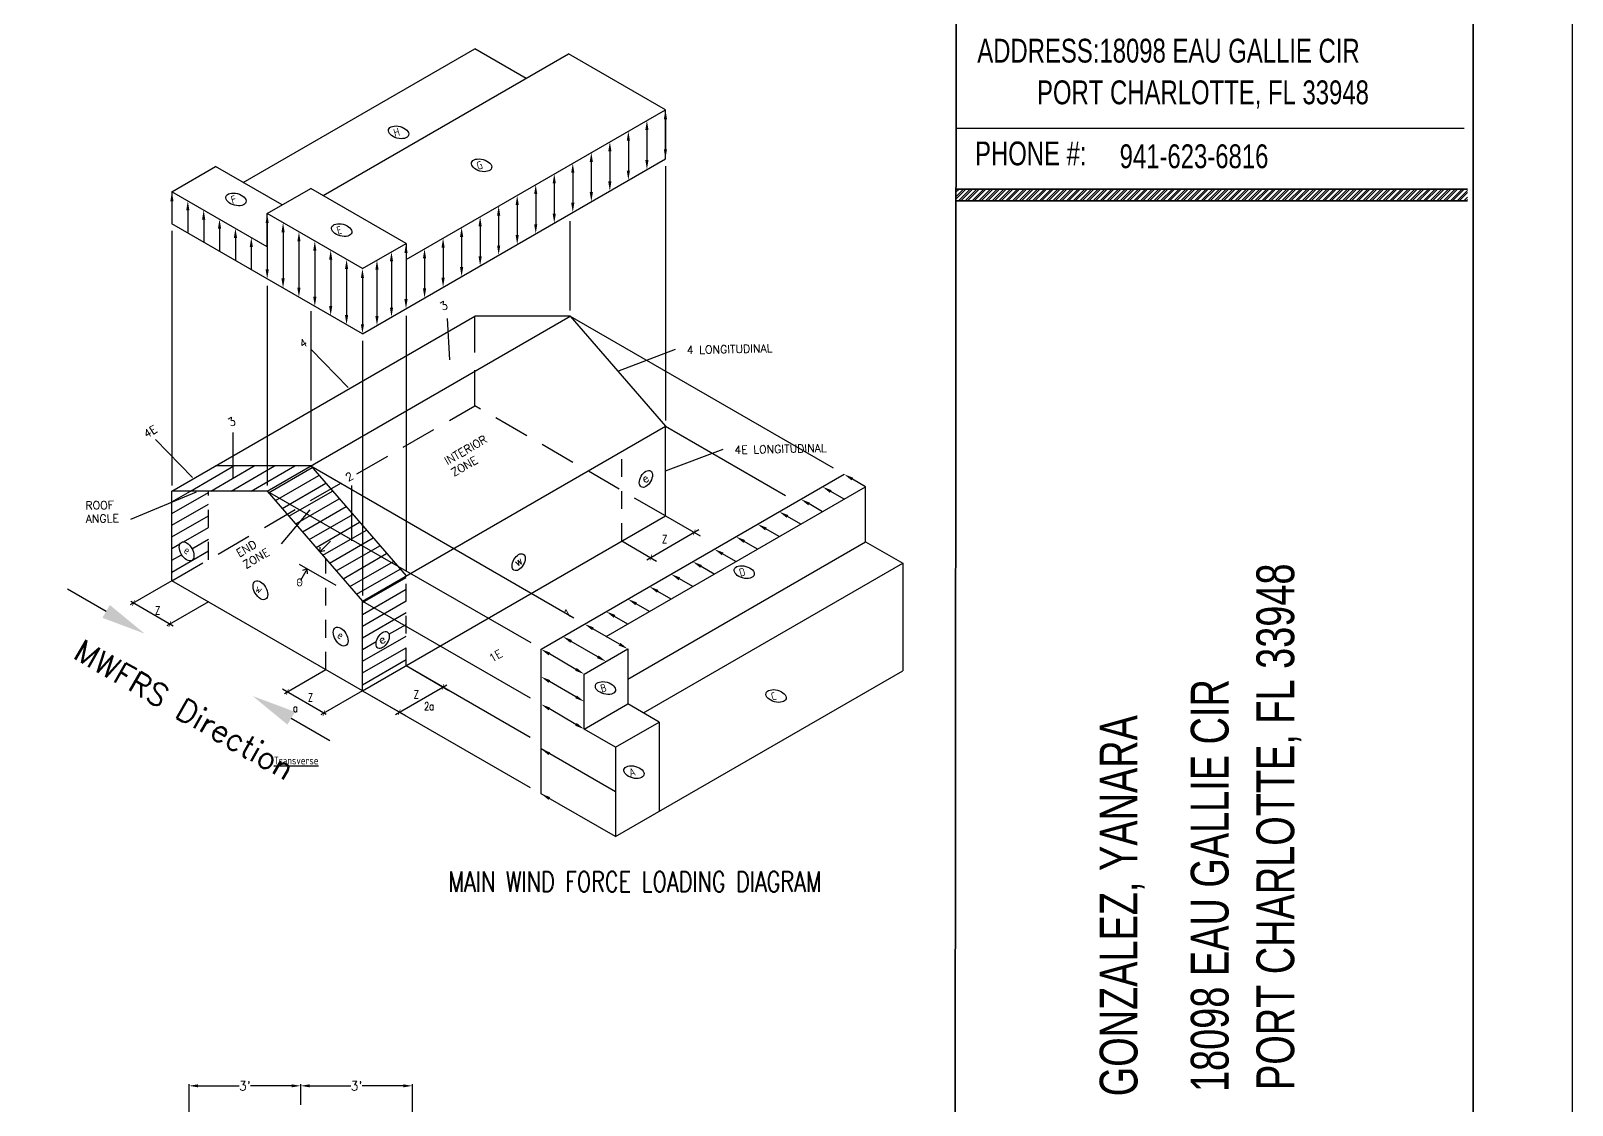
# Paper-space layout 'S-04' of a CAD drawing. Header units: inches. Extents: x 0 to 36, y 0 to 24.
# Drawn here: x 25.2 to 36.02, y 8.84 to 16.39 of the extents above; entities that cross this region are included whole.
import ezdxf

# ---------------------------------------------------------------- set-up
doc = ezdxf.new("R2010")
doc.units = ezdxf.units.IN
doc.header["$LTSCALE"] = 0.5
doc.header["$MEASUREMENT"] = 0
doc.linetypes.add('DASHED', pattern=[0.75, 0.5, -0.25])
doc.linetypes.add('DASHED2', pattern=[0.375, 0.25, -0.125])
doc.layers.get('Defpoints').update_dxf_attribs({"color": 140})
for name, color, linetype, lineweight in [('A-Anno-Titl-Bdry', 239, 'Continuous', 35), ('A-Anno-Titl-Note', 231, 'Continuous', 25), ('A-Anno-Titl-Otln', 236, 'Continuous', 35), ('A-Anno-Titl-Thin', 231, 'Continuous', 25), ('TXT', 4, 'Continuous', 9)]:
    doc.layers.add(name, color=color, linetype=linetype, lineweight=lineweight)
doc.layers.add('A-TEXT', color=3, linetype='Continuous')
doc.styles.add('AEC', font='archquik.shx')
doc.styles.add('ARCH', font='arch.shx')
doc.styles.add('Lmar Style', font='arch.shx', dxfattribs={"width": 0.75})
doc.styles.add('RomanS', font='romans.shx')
doc.styles.add('SIMPLEX', font='simplex.shx', dxfattribs={"height": 0.75})
doc.styles.get("Standard").update_dxf_attribs({"font": 'romans.shx', "width": 0.75})
doc.styles.add('STYLE1', font='romans.shx')
doc.styles.add('STYLE2', font='archstyl.shx', dxfattribs={"height": 5})
doc.dimstyles.new('AGP', dxfattribs={"dimscale": 120, "dimtxt": 0.125, "dimasz": 0.0625, "dimexe": 0.0625, "dimexo": 0.0625, "dimgap": 0.0625, "dimtad": 1, "dimdec": 1, "dimzin": 3, "dimdsep": 46, "dimlunit": 4, "dimtxsty": 'RomanS', "dimblk1": 'ARCHTICK', "dimcen": 0.0625, "dimdle": 0.0625, "dimclrd": 1, "dimclre": 1, "dimclrt": 3, "dimadec": 0, "dimazin": 0, "dimtfac": 1, "dimtdec": 1, "dimtofl": 0, "dimtmove": 2, "dimatfit": 3, "dimfxl": 0.0625, "dimtolj": 1, "dimtzin": 3, "dimarcsym": 0})
pattern_1 = [(210, (425.148267057931, 581.2534885813433), (0.03563613281249998, -0.06172359261652239), [])]

# ---------------------------------------------------------------- blocks, each defined once
blk = doc.blocks.new('TB-24X36')
h = blk.add_hatch()
h.set_pattern_fill('ANSI32', color=256, scale=0.08921854204500845)
h.set_pattern_definition([(45, (5.939618903492721, 3.424057929582883), (-0.02365763853285097, 0.02365763853285097), []), (45, (5.955390662488155, 3.424057929582883), (-0.02365763853285097, 0.02365763853285097), [])])
h.paths.add_polyline_path([(34.51019559993623, 16.59666005021982), (30.92361918665204, 16.59683407582725), (30.92361918665204, 16.54396480378151), (34.51019559993623, 16.54379077817408)])
h.paths.add_polyline_path([(34.51560047184051, 14.59978253542235), (30.92182562422306, 14.59978253542235), (30.92182562422306, 14.51768218464449), (34.51560047184051, 14.51768218464449)])
at = {"layer": 'A-Anno-Titl-Bdry'}
for p, q in [((34.51577366490677, 14.51768218464449), (30.92181626243566, 14.51768218464449)), ((34.51546472592376, 14.59978253542235), (30.92192860388407, 14.59978253542235))]:
    blk.add_line(p, q, dxfattribs=at)
at = {"layer": 'A-Anno-Titl-Otln'}
blk.add_line((30.90891062316159, 0.1216384847445298), (30.92899805884638, 22.54923284115346), dxfattribs=at)
blk.add_lwpolyline([(34.55554055308821, 0.08414848000350972), (7.105427357601002e-15, 0.08414848000350972), (7.105427357601002e-15, 22.54923284115346), (34.55554055308821, 22.54923284115346)], close=True, dxfattribs=at)
at = {"layer": 'A-Anno-Titl-Thin'}
blk.add_line((34.49143490760844, 15.0273969172965), (30.9226932258081, 15.0273969172965), dxfattribs=at)
at = {"layer": 'A-Anno-Titl-Note', "style": 'Lmar Style', "width": 0.75}
for s, p in [('ADDRESS:18098 EAU GALLIE CIR', (31.07179719348987, 15.48933081705485)), ('PORT CHARLOTTE, FL 33948', (31.49131464582261, 15.19670990576623)), ('PHONE #: ', (31.05608482204253, 14.76764796949353)), ('941-623-6816', (32.07161201056418, 14.74776888078215))]:
    blk.add_text(s, height=0.1672847663343908, dxfattribs=at).set_placement(p)
for s, p in [('PORT CHARLOTTE, FL 33948', (33.29759262509371, 8.274725247001117)), ('18098 EAU GALLIE CIR', (32.83658955540214, 8.260340851086541)), ('GONZALEZ, YANARA', (32.19686907698203, 8.230449678650205))]:
    blk.add_text(s, height=0.2653337503258325, rotation=90, dxfattribs=at).set_placement(p)
at = {"layer": 'TXT', "style": 'ARCH'}
for p in [(32.11925509084333, 0.1171275844407482), (31.11420113733159, 0.1057724100516104)]:
    blk.add_attdef('#', p, '', height=0.1105557293024302, dxfattribs=at)
blk = doc.blocks.new('_ArchTick')
at = {"color": 0, "linetype": 'ByBlock', "const_width": 0.15}
blk.add_lwpolyline([(-0.5, -0.5), (0.5, 0.5)], dxfattribs=at)
blk = doc.blocks.new('*D176')
at = {"layer": 'A-TEXT', "color": 1, "lineweight": -2, "transparency": 16777216}
for p, q in [((25.72674745254587, 12.30985180729572), (25.45611451386318, 12.46610180729563)), ((27.02617802143869, 11.55962521855282), (27.29681096012138, 11.40337521855291))]:
    blk.add_line(p, q, dxfattribs=at)
at = {"layer": 'A-TEXT', "color": 1, "transparency": 16777216}
for points in [[(25.75278911921252, 12.35495729707617), (25.70070578587922, 12.26474631751527), (25.99738039122856, 12.15360180729581)], [(27.05221968810534, 11.60473070833326), (27.00013635477203, 11.51451972877237), (26.75554508275599, 11.71587521855272)]]:
    blk.add_solid(points, dxfattribs=at)
at = {"layer": 'Defpoints', "color": 0, "transparency": 16777216}
for p in [(25.99738039122871, 12.15360180729607), (26.75554508275614, 11.71587521855298), (26.75554508275599, 11.71587521855272)]:
    blk.add_point(p, dxfattribs=at)
at = {"layer": 'A-TEXT', "color": 3, "lineweight": -3, "transparency": 16777216, "insert": (26.27635798754475, 11.61964105265854), "char_height": 0.15625, "attachment_point": 5, "rotation": 330.0000000000197, "style": 'RomanS'}
blk.add_mtext('\\A1;MWFRS Direction', dxfattribs=at)

psp = doc.layouts.new('S-04')

# ---------------------------------------------------------------- hatches: boundary and pattern name
at = {"lineweight": -3}
h = psp.add_hatch(dxfattribs=at)
h.set_pattern_fill('ANSI31', scale=0.5701781250000001, angle=165, style=0)
h.set_pattern_definition(pattern_1)
h.paths.add_polyline_path([(26.85762421103799, 13.1551959466596), (27.16361589880533, 13.33186032996167), (26.49452825929608, 13.3318603299619), (26.1885365715285, 13.1551959466596)])
h = psp.add_hatch(dxfattribs=at)
h.set_pattern_fill('ANSI31', scale=0.5701781250000001, angle=165, style=0)
h.set_pattern_definition(pattern_1)
h.paths.add_polyline_path([(27.16361589880533, 13.3318603299619), (26.85762421103799, 13.1551959466596), (27.52671185054713, 12.38260008909509), (27.83270353831425, 12.55926447239761)])
h = psp.add_hatch(dxfattribs=at)
h.set_pattern_fill('ANSI31', scale=0.5701781250000001, angle=165, style=0)
h.set_pattern_definition(pattern_1)
h.paths.add_polyline_path([(26.44460461840161, 13.1551959466596), (26.1885365715285, 13.1551959466596), (26.1885365715285, 12.52521739038747), (26.44460461840161, 12.67305834618031)])
edge = h.paths.add_edge_path(flags=16)
edge.add_ellipse((26.29180834350039, 12.73142353975225), major_axis=(0.03644919048104399, -0.06313184980792383), ratio=0.5773502691896288, start_angle=0, end_angle=360)
h.paths.add_polyline_path([(26.28808844553508, 12.7923249718396), (26.34938571107749, 12.75871005748189), (26.30884519179811, 12.68478385469342), (26.24754792625548, 12.71839876905113)], flags=24)
h = psp.add_hatch(dxfattribs=at)
h.set_pattern_fill('ANSI31', scale=0.5701781250000001, angle=165, style=0)
h.set_pattern_definition(pattern_1)
h.paths.add_polyline_path([(27.83270353831459, 12.55926447239761), (27.52671185054713, 12.38260008909555), (27.52671185054713, 11.75262153282341), (27.83270353831425, 11.92928591612548)])
edge = h.paths.add_edge_path(flags=16)
edge.add_ellipse((27.66847650003, 12.1089996802811), major_axis=(-0.03263837272082211, -0.05653131982883621), ratio=0.577350269189624, start_angle=0, end_angle=360)
h.paths.add_polyline_path([(27.61063826975349, 12.13016365617585), (27.67020184260308, 12.16455270099476), (27.71235815044132, 12.09153583395931), (27.65279457759173, 12.05714678914086)], flags=24)

# ---------------------------------------------------------------- linework, layer by layer
at = {"color": 7, "linetype": 'Continuous'}
for p, q in [((26.68970639925963, 15.3213814621792), (28.31647136748107, 16.26059465449015)), ((28.6762239448859, 16.05289140708391), (28.31647136748107, 16.26059465449015)), ((27.25080302868604, 15.22992425740716), (28.97487657850876, 16.22531858550036)), ((29.65464664649959, 15.83285315375877), (28.97487657850876, 16.22531858550036)), ((27.83270353831425, 14.78095380979965), (29.65464664649959, 15.83285315375877)), ((27.52671185054713, 14.25943506966513), (29.65464664649959, 15.48799879692586)), ((26.1885365715285, 15.25740323052486), (26.49452825929585, 15.43406761382715)), ((26.9622718467832, 15.16401572767944), (26.49452825929585, 15.43406761382715)), ((27.83270353831425, 14.89396384153173), (27.16361589880533, 15.28026177031387)), ((26.85762421103799, 14.87110530174271), (26.1885365715285, 15.25740323052486)), ((27.5267118505469, 14.71729945822966), (26.85762421103799, 15.10359738701157)), ((27.52671185054713, 14.25943506966513), (26.1885365715285, 15.03203092722918)), ((27.5267118505469, 14.71729945822966), (27.83270353831425, 14.89396384153173)), ((26.1885365715285, 13.1551959466596), (28.31647136748107, 14.38375967392079)), ((26.85762421103799, 13.1551959466596), (28.98555900699033, 14.38375967392079)), ((28.98555900699033, 14.38375967392079), (28.31647136748107, 14.38375967392079)), ((28.98555900699033, 14.38375967392079), (29.65464664649959, 13.61116381635628)), ((27.52671185054713, 12.38260008909509), (29.65464664649959, 13.61116381635628)), ((29.65464664649959, 12.98118526008437), (29.65464664649959, 13.61116381635628)), ((27.16361589880511, 13.3318603299619), (26.49452825929585, 13.3318603299619)), ((27.16361589880511, 13.3318603299619), (27.83270353831425, 12.55926447239761)), ((28.78154452672173, 12.0444200345002), (30.9094793226743, 13.27298376176139)), ((26.85762421103799, 13.1551959466596), (26.1885365715285, 13.1551959466596)), ((26.1885365715285, 12.52521739038747), (26.1885365715285, 13.1551959466596)), ((26.85762421103799, 13.1551959466596), (27.52671185054713, 12.38260008909509)), ((29.23890565627867, 12.13369122983789), (31.0608487644639, 13.18559057379701)), ((31.0608487644639, 12.79929264501464), (31.0608487644639, 13.18559057379701)), ((27.52671185054713, 11.75262153282341), (29.65464664649959, 12.98118526008437)), ((29.52438444206062, 12.67323086005484), (29.88959159322143, 12.88408330708779)), ((29.65464664649959, 12.98118526008437), (29.89822557617127, 12.84055489946939)), ((29.34865495873247, 12.80452087678208), (29.59223388840415, 12.6638905161671)), ((29.39027509806884, 11.83478648902036), (31.0608487644639, 12.79929264501464)), ((31.0608487644639, 12.79929264501464), (31.32191634662136, 12.64856520617917)), ((29.49997323843671, 11.5966658622205), (31.32191634662171, 12.64856520617917)), ((31.32191634662136, 12.64856520617917), (31.32191634662136, 11.89341796065668)), ((26.1885365715285, 12.52521739038747), (25.89623821085591, 12.35645885316938)), ((27.52671185054713, 11.75262153282341), (26.1885365715285, 12.52521739038747)), ((26.19850235847854, 12.20670845956414), (25.90074739283999, 12.37861736912822)), ((26.44460461840139, 12.37737643459462), (26.15230625772902, 12.20861789737654)), ((27.52671185054713, 11.75262153282341), (27.52671185054713, 12.38260008909509)), ((28.78154452672173, 11.02964336193776), (28.78154452672173, 12.0444200345002)), ((29.08428341030115, 11.86963365857122), (29.3902750980685, 12.04629804187351)), ((29.3902750980685, 12.04629804187351), (29.39027509806884, 11.66000011309137)), ((27.83270353831425, 11.92928591612571), (28.13399725225916, 11.75533390927415)), ((27.27064380367425, 11.90046248861625), (26.97834544300177, 11.73170395139817)), ((29.08428341030115, 11.48333572978907), (29.08428341030115, 11.86963365857122)), ((29.303679691037, 10.72818848426681), (31.32191634662136, 11.89341796065668)), ((27.27181722156216, 11.58702983443794), (26.96420864837101, 11.76462772697454)), ((27.52671185054713, 11.75262153282341), (27.23441348987477, 11.58386299560533)), ((27.52671185054713, 11.75262153282341), (27.8280055644917, 11.57866952597209)), ((27.75850963145579, 11.58705927032469), (28.11869858926978, 11.79501446207786)), ((29.08428341030115, 11.48333572978907), (29.39027509806884, 11.66000011309137)), ((29.60967137880458, 11.53333161134941), (29.39027509806884, 11.66000011309137)), ((29.303679691037, 11.35666722804711), (29.08428341030115, 11.48333572978907)), ((29.303679691037, 11.35666722804711), (29.60967137880458, 11.53333161134941)), ((29.60967137880458, 11.53333161134941), (29.60967137880458, 10.9048528675691)), ((29.303679691037, 11.35666722804711), (29.303679691037, 10.72818848426681))]:
    psp.add_line(p, q, dxfattribs=at)
at = {"color": 7, "lineweight": -3}
for p, q in [((29.65464664649959, 15.48799879692586), (29.65464664649959, 15.83285315375877)), ((29.65464664649959, 15.76603540473519), (29.65464664649959, 15.55481654594945)), ((29.39436905961598, 15.61576406988382), (29.39436905961598, 15.40454521109808)), ((29.52450785305778, 15.69089973730973), (29.52450785305778, 15.47968087852376)), ((29.26423026617418, 15.54062840245814), (29.26423026617418, 15.32940954367262)), ((29.00395267929058, 15.39035706760677), (29.00395267929058, 15.17913820882126)), ((29.13409147273238, 15.46549273503268), (29.13409147273238, 15.25427387624694)), ((29.65464664649981, 15.43763522011676), (29.65464664649959, 13.64962687989231)), ((26.85762421103799, 15.10359738701157), (27.16361589880533, 15.28026177031387)), ((28.87381388584889, 15.31522140018131), (28.87381388584889, 15.10400254139557)), ((26.1885365715285, 15.25740323052486), (26.1885365715285, 15.03203092722918)), ((26.1885365715285, 15.1905854815015), (26.1885365715285, 15.09884867625231)), ((28.61353629896506, 15.16495006533017), (28.61353629896506, 14.95373120654443)), ((28.74367509240697, 15.24008573275563), (28.74367509240697, 15.02886687396989)), ((26.30005117811355, 15.12620249337095), (26.30005117811355, 14.96764793909864)), ((26.41156578469837, 15.06181950524086), (26.41156578469837, 14.90326495096832)), ((26.85762421103799, 14.87110530174271), (26.85762421103799, 15.10359738701157)), ((28.48339750552326, 15.08981439790449), (28.48339750552326, 14.87859553911875)), ((28.98555900699033, 14.42222273745659), (28.98555900699033, 15.05133729133439)), ((26.1885365715285, 14.98166735041985), (26.1885365715285, 13.1936590101954)), ((26.52308039128319, 14.99743651711031), (26.52308039128319, 14.838881962838)), ((26.85762421103799, 15.03677963798822), (26.85762421103799, 14.7125507474704)), ((26.96913881762281, 14.9723966498579), (26.96913881762281, 14.64816775934008)), ((28.22311991863965, 14.93954306305312), (28.22311991863965, 14.72832420426738)), ((28.35325871208146, 15.0146787304788), (28.35325871208146, 14.80345987169306)), ((26.63459499786801, 14.93305352897977), (26.63459499786801, 14.77449897470768)), ((26.74610960445317, 14.86867054084968), (26.74610960445317, 14.71011598657736)), ((27.08065342420763, 14.90801366172735), (27.08065342420763, 14.58378477120976)), ((27.19216803079244, 14.84363067359703), (27.19216803079244, 14.51940178307922)), ((27.83270353831425, 14.89396384153173), (27.83270353831425, 14.78095380979965)), ((28.09298112519785, 14.86440739562744), (28.09298112519785, 14.65318853684169)), ((27.30368263737726, 14.77924768546671), (27.30368263737726, 14.4550187949489)), ((27.7307063090585, 14.76825796474094), (27.7307063090585, 14.44402907422312)), ((27.83270353831425, 14.82714609250814), (27.83270353831425, 14.50291720199033)), ((27.96284233175605, 14.78927172820175), (27.96284233175605, 14.57805286941601)), ((27.41519724396208, 14.71486469733662), (27.41519724396208, 14.39063580681858)), ((27.52671185054713, 14.6504817092063), (27.52671185054713, 14.32625281868826)), ((27.62870907980276, 14.70936983697351), (27.62870907980276, 14.38514094645569)), ((26.85762421103799, 14.59536942163771), (26.85762421103799, 13.1936590101954)), ((27.16361589880533, 14.41870503833542), (27.16361589880511, 13.3703233934977)), ((27.83270353831425, 14.38573587615809), (27.83270353831425, 12.59772753593364)), ((28.12210218742585, 14.36704298027592), (28.13829919152703, 14.07564408701472)), ((28.98555900699033, 14.38375967392079), (30.83255319560259, 13.31739708193385)), ((27.52671185054713, 14.2090714928558), (27.52671185054713, 12.42106315263112)), ((27.16645616485856, 14.14849359770022), (27.42561413655845, 13.88137787466775)), ((26.61574536953093, 13.56569538591856), (26.61574536953093, 13.24191850709297)), ((29.65464664649959, 13.61116381635628), (30.49800937584756, 13.12424811754266)), ((26.07313265439119, 13.51712862020184), (26.33229062609063, 13.25001289716914)), ((27.16361589880533, 13.3318603299619), (29.01061008741759, 12.26549773797518)), ((31.0608487644639, 13.18559057379701), (30.9673451907522, 13.23957488724971)), ((26.85762421103799, 13.1551959466596), (28.70989222940305, 12.09187820170035)), ((27.44991006457313, 13.19335216663575), (27.44991006457313, 12.80481974194157)), ((30.90902017211498, 13.0979322951336), (30.81551659840328, 13.1519166085863)), ((27.15797503315967, 13.02233829539335), (26.95576686522223, 12.78559078134088)), ((30.75719157976629, 13.01027401647042), (30.66368800605458, 13.06425832992312)), ((30.45353439506879, 12.83495745914382), (30.36003082135697, 12.88894177259652)), ((30.60536298741771, 12.92261573780701), (30.51185941370566, 12.97660005125971)), ((27.22744836915386, 12.72815979217734), (27.30186158497791, 12.80285614945495)), ((30.30170580272009, 12.74729918048064), (30.20820222900839, 12.80128349393357)), ((30.1498772103714, 12.65964090181745), (30.05637363665947, 12.71362521527015)), ((27.34108252671409, 12.49194370128333), (27.08501447984109, 12.6397846570764)), ((27.13764196745124, 12.60940016293801), (27.09223403390932, 12.52736710555081)), ((29.99804861802259, 12.57198262315427), (29.90454504431078, 12.62596693660697)), ((29.69439143332521, 12.39666606582767), (29.60088785961317, 12.4506503792806)), ((29.8462200256739, 12.48432434449086), (29.75271645196209, 12.53830865794356)), ((27.52671185054713, 12.38260008909509), (28.70461839965002, 11.70253542589051)), ((29.54256284097629, 12.30900778716449), (29.44905926726459, 12.36299210061719)), ((29.3907342486276, 12.2213495085013), (29.29723067491589, 12.27533382195401)), ((29.33240922999072, 12.07970691638542), (29.1454020825672, 12.18767554329059)), ((29.17941338610704, 11.99137472473416), (28.99240623868353, 12.09934335163979)), ((27.83270353831425, 11.92928591612548), (28.70461839965002, 11.42662155770171)), ((29.02641754222337, 11.90304253308312), (28.83941039479986, 12.01101115998853)), ((29.02641754222337, 11.70989356869194), (28.83941039479963, 11.81786219559734)), ((27.52671185054713, 11.75262153282341), (28.70461839965002, 11.0739647377672)), ((29.02641754222337, 11.51674460430075), (28.83941039479963, 11.62471323120638)), ((29.303679691037, 11.04242785615696), (28.78154452672173, 11.34388273382814)), ((29.303679691037, 10.72818848426681), (28.78154452672173, 11.02964336193776)), ((26.30864812362499, 8.369644220419572), (26.30864812362499, 8.991039235936809)), ((27.09288641066307, 8.84585877606379), (27.09288641066307, 8.991039235936809)), ((27.09288641066307, 8.84585877606379), (27.09288641066307, 8.991039235936809)), ((27.87712469770103, 8.369644220419572), (27.87712469770103, 8.991039235936809)), ((26.37248895587292, 8.978271069486949), (26.66094274797869, 8.978271069486949)), ((27.02904557841298, 8.978271069486949), (26.74059178630732, 8.978271069486949)), ((27.156727242911, 8.978271069486949), (27.44518103501666, 8.978271069486949)), ((27.81328386545106, 8.978271069486949), (27.52483007334733, 8.978271069486949))]:
    psp.add_line(p, q, dxfattribs=at)
at = {"color": 7, "linetype": 'DASHED'}
for p, q in [((28.31563293340228, 13.75378111764843), (28.31563293340228, 14.38375967392079)), ((26.1885365715285, 12.52521739038747), (28.31647136748107, 13.75378111764843)), ((29.65464664649959, 12.98118526008437), (28.31647136748107, 13.75378111764843))]:
    psp.add_line(p, q, dxfattribs=at)
at = {"color": 7, "linetype": 'DASHED2'}
for p, q in [((29.34865495873247, 12.80452087678208), (29.34865495873247, 13.43449943305421)), ((29.34865495873247, 12.80452087678208), (29.34865495873247, 13.43449943305421)), ((26.44460461840139, 12.67305834618031), (26.44460461840139, 13.1551959466596)), ((27.27064380367425, 11.90046248861625), (27.27064380367425, 12.67828200068123)), ((27.83270353831425, 11.92928591612571), (27.83270353831425, 12.55926447239761))]:
    psp.add_line(p, q, dxfattribs=at)
at = {"color": 1}
psp.add_lwpolyline([(0.0229174801208174, 23.98343388517755), (36.02291748012082, 23.98343388517755), (36.02291748012082, -0.01656611482244408), (0.0229174801208174, -0.01656611482244585)], close=True, dxfattribs=at)
at = {"color": 7, "lineweight": -3}
for points in [[(29.32010282674501, 13.99746174513865), (29.72479674011264, 14.15098623343664)], [(29.65464664649959, 13.29617453822033), (30.0593405598671, 13.44969902651854)], [(25.90091050123486, 12.95856680009905), (26.36140422839922, 13.14873053366813)], [(27.26279870374911, 12.73513151920582), (27.22744836915386, 12.72815979217734), (27.23089205461928, 12.76137417991703)], [(27.14101135460349, 12.5735267972754), (27.13764196745124, 12.60940016293801), (27.10677838145715, 12.5966528658875)]]:
    psp.add_lwpolyline(points, dxfattribs=at)
at = {"color": 7, "linetype": 'Continuous'}
for centre, major_axis, ratio in [((27.78014001849907, 15.67407508729269), (0.07041442886593995, -0.01886748935012724), 0.5773502691896288), ((28.36309203352765, 15.44265483542534), (0.07041442886593995, -0.01886748935012724), 0.5773502691896288), ((26.63819286242084, 15.20325519960846), (0.07041442886593995, -0.01886748935012724), 0.5773502691896288), ((27.38085737063828, 14.98779500973541), (0.07041442886593995, -0.01886748935012724), 0.5773502691896288), ((29.51736525564387, 13.24059271099571), (-0.03263837272082206, -0.05653131982883617), 0.577350269189624), ((26.29180834350039, 12.73142353975225), (0.03644919048104399, -0.06313184980792383), 0.5773502691896288), ((28.62360790825799, 12.65584449563988), (-0.03263837272082206, -0.05653131982883617), 0.577350269189624), ((30.20777557452628, 12.58581667942684), (0.07041442886593995, -0.01886748935012724), 0.5773502691896288), ((26.8104182706936, 12.45858598400167), (0.03644919048104399, -0.06313184980792383), 0.5773502691896288), ((27.37376775168251, 12.13333600950517), (0.03644919048104399, -0.06313184980792383), 0.5773502691896288), ((27.66847650003, 12.1089996802811), (-0.03263837272082206, -0.05653131982883617), 0.577350269189624), ((29.23352795118409, 11.77185740001113), (0.07041442886593995, -0.01886748935012724), 0.5773502691896288), ((30.43137447987861, 11.71599718303213), (0.07041442886593995, -0.01886748935012724), 0.5773502691896288), ((29.43316856767079, 11.18133769441869), (0.07041442886593995, -0.01886748935012724), 0.5773502691896288)]:
    psp.add_ellipse(centre, major_axis=major_axis, ratio=ratio, dxfattribs=at)
at = {"color": 7, "lineweight": -3}
for points in [[(29.64351035499566, 15.76603540473519), (29.6657829380034, 15.76603540473519), (29.65464664649959, 15.83285315375855)], [(29.51337156155385, 15.69089973730973), (29.53564414456172, 15.69089973730973), (29.52450785305778, 15.75771748633309)], [(29.25309397467025, 15.54062840245814), (29.27536655767811, 15.54062840245814), (29.26423026617418, 15.60744615148172)], [(29.38323276811205, 15.61576406988382), (29.40550535111991, 15.61576406988382), (29.39436905961598, 15.68258181890741)], [(29.12295518122845, 15.46549273503268), (29.14522776423631, 15.46549273503268), (29.13409147273238, 15.53231048405604)], [(29.64351035499566, 15.55481654594945), (29.6657829380034, 15.55481654594945), (29.65464664649959, 15.48799879692586)], [(28.86267759434496, 15.31522140018131), (28.88495017735271, 15.31522140018131), (28.87381388584889, 15.38203914920467)], [(28.99281638778665, 15.39035706760677), (29.01508897079451, 15.39035706760677), (29.00395267929058, 15.45717481663035)], [(29.38323276811205, 15.40454521109808), (29.40550535111991, 15.40454521109808), (29.39436905961598, 15.33772746207472)], [(29.51337156155385, 15.47968087852376), (29.53564414456172, 15.47968087852376), (29.52450785305778, 15.41286312950018)], [(28.73253880090316, 15.24008573275563), (28.75481138391102, 15.24008573275563), (28.74367509240697, 15.30690348177899)], [(29.25309397467025, 15.32940954367262), (29.27536655767811, 15.32940954367262), (29.26423026617418, 15.26259179464904)], [(26.17740028002457, 15.1905854815015), (26.19967286303243, 15.1905854815015), (26.1885365715285, 15.25740323052463)], [(26.28891488660962, 15.12620249337095), (26.31118746961748, 15.12620249337095), (26.30005117811355, 15.19302024239431)], [(28.47226121401933, 15.08981439790449), (28.49453379702707, 15.08981439790449), (28.48339750552326, 15.15663214692785)], [(28.60240000746113, 15.16495006533017), (28.62467259046888, 15.16495006533017), (28.61353629896506, 15.23176781435353)], [(28.99281638778665, 15.17913820882126), (29.01508897079451, 15.17913820882126), (29.00395267929058, 15.11232045979767)], [(29.12295518122845, 15.25427387624694), (29.14522776423631, 15.25427387624694), (29.13409147273238, 15.18745612722358)], [(26.40042949319444, 15.06181950524086), (26.4227020762023, 15.06181950524086), (26.41156578469837, 15.12863725426399)], [(26.51194409977926, 14.99743651711031), (26.53421668278712, 14.99743651711031), (26.52308039128319, 15.06425426613367)], [(26.84648791953406, 15.03677963798822), (26.86876050254192, 15.03677963798822), (26.85762421103799, 15.10359738701157)], [(28.34212242057752, 15.0146787304788), (28.36439500358539, 15.0146787304788), (28.35325871208146, 15.08149647950216)], [(28.86267759434496, 15.10400254139557), (28.88495017735271, 15.10400254139557), (28.87381388584889, 15.03718479237221)], [(26.62345870636408, 14.93305352897977), (26.64573128937194, 14.93305352897977), (26.63459499786801, 14.99987127800313)], [(26.95800252611888, 14.9723966498579), (26.98027510912674, 14.9723966498579), (26.96913881762281, 15.03921439888125)], [(27.06951713270369, 14.90801366172735), (27.09178971571156, 14.90801366172735), (27.08065342420763, 14.97483141075094)], [(28.21198362713572, 14.93954306305312), (28.23425621014358, 14.93954306305312), (28.22311991863965, 15.00636081207648)], [(28.60240000746113, 14.95373120654443), (28.62467259046888, 14.95373120654443), (28.61353629896506, 14.88691345752085)], [(28.73253880090316, 15.02886687396989), (28.75481138391102, 15.02886687396989), (28.74367509240697, 14.9620491249463)], [(26.73497331294924, 14.86867054084968), (26.75724589595698, 14.86867054084968), (26.74610960445317, 14.93548828987303)], [(27.18103173928851, 14.84363067359703), (27.20330432229638, 14.84363067359703), (27.19216803079244, 14.91044842262062)], [(27.29254634587333, 14.77924768546671), (27.31481892888119, 14.77924768546671), (27.30368263737726, 14.8460654344903)], [(27.71957001755457, 14.76825796474094), (27.74184260056244, 14.76825796474094), (27.7307063090585, 14.83507571376452)], [(27.82156724681043, 14.82714609250814), (27.84383982981818, 14.82714609250814), (27.83270353831425, 14.89396384153173)], [(27.95170604025223, 14.78927172820175), (27.97397862325998, 14.78927172820175), (27.96284233175605, 14.85608947722534)], [(28.08184483369392, 14.86440739562744), (28.10411741670178, 14.86440739562744), (28.09298112519785, 14.93122514465079)], [(28.47226121401933, 14.87859553911875), (28.49453379702707, 14.87859553911875), (28.48339750552326, 14.81177779009516)], [(27.40406095245815, 14.71486469733662), (27.42633353546601, 14.71486469733662), (27.41519724396208, 14.78168244635998)], [(27.61757278829883, 14.70936983697351), (27.63984537130669, 14.70936983697351), (27.62870907980276, 14.77618758599709)], [(28.21198362713572, 14.72832420426738), (28.23425621014358, 14.72832420426738), (28.22311991863965, 14.66150645524402)], [(28.34212242057752, 14.80345987169306), (28.36439500358539, 14.80345987169306), (28.35325871208146, 14.73664212266971)], [(26.84648791953406, 14.7125507474704), (26.86876050254192, 14.7125507474704), (26.85762421103799, 14.64573299844682)], [(26.95800252611888, 14.64816775934008), (26.98027510912674, 14.64816775934008), (26.96913881762281, 14.5813500103165)], [(27.51557555904331, 14.6504817092063), (27.53784814205106, 14.6504817092063), (27.52671185054713, 14.71729945822966)], [(28.08184483369392, 14.65318853684169), (28.10411741670178, 14.65318853684169), (28.09298112519785, 14.58637078781834)], [(27.06951713270369, 14.58378477120976), (27.09178971571156, 14.58378477120976), (27.08065342420763, 14.51696702218618)], [(27.18103173928851, 14.51940178307922), (27.20330432229638, 14.51940178307922), (27.19216803079244, 14.45258403405563)], [(27.95170604025223, 14.57805286941601), (27.97397862325998, 14.57805286941601), (27.96284233175605, 14.51123512039265)], [(27.29254634587333, 14.4550187949489), (27.31481892888119, 14.4550187949489), (27.30368263737726, 14.38820104592531)], [(27.71957001755457, 14.44402907422312), (27.74184260056244, 14.44402907422312), (27.7307063090585, 14.37721132519976)], [(27.82156724681043, 14.50291720199033), (27.84383982981818, 14.50291720199033), (27.83270353831425, 14.43609945296697)], [(27.40406095245815, 14.39063580681858), (27.42633353546601, 14.39063580681858), (27.41519724396208, 14.32381805779522)], [(27.51557555904331, 14.32625281868826), (27.53784814205106, 14.32625281868826), (27.52671185054713, 14.25943506966513)], [(27.61757278829883, 14.38514094645569), (27.63984537130669, 14.38514094645569), (27.62870907980276, 14.31832319743211)], [(30.97291333650411, 13.24921919859588), (30.96177704500018, 13.2299305759031), (30.90947932267407, 13.27298376176139)], [(30.82108474415519, 13.1615609199327), (30.80994845265137, 13.14227229724014), (30.75765073032549, 13.18532548309821)], [(30.51742755945769, 12.98624436260633), (30.50629126795376, 12.96695573991354), (30.45399354562788, 13.01000892577161)], [(30.66925615180661, 13.07390264126951), (30.65811986030268, 13.05461401857695), (30.60582213797657, 13.0976672044348)], [(30.36559896710899, 12.89858608394291), (30.35446267560506, 12.87929746125059), (30.30216495327919, 12.9223506471082)], [(30.2137703747603, 12.81092780527973), (30.20263408325637, 12.79163918258717), (30.15033636093027, 12.83469236844524)], [(30.06194178241138, 12.72326952661655), (30.05080549090745, 12.70398090392399), (29.99850776858158, 12.74703408978206)], [(29.75828459771411, 12.54795296928995), (29.74714830621018, 12.52866434659739), (29.69485058388396, 12.57171753245524)], [(29.91011319006269, 12.63561124795336), (29.89897689855887, 12.61632262526058), (29.846679176233, 12.65937581111865)], [(29.60645600536519, 12.46029469062677), (29.59531971386126, 12.44100606793421), (29.54302199153538, 12.48405925379228)], [(29.4546274130165, 12.37263641196358), (29.44349112151257, 12.35334778927102), (29.39119339918635, 12.39640097512887)], [(29.3027988206678, 12.2849781333004), (29.29166252916387, 12.26568951060784), (29.23936480683777, 12.30874269646591)], [(28.99797438443544, 12.10898766298618), (28.98683809293162, 12.08969904029339), (28.9345403706054, 12.13275222615147)], [(29.15097022831911, 12.19731985463721), (29.13983393681529, 12.17803123194466), (29.08753621448908, 12.2210844178025)], [(28.84497854055176, 12.02065547133492), (28.83384224904783, 12.00136684864236), (28.78154452672196, 12.0444200345002)], [(29.33797737574262, 12.08935122773158), (29.32684108423881, 12.07006260503903), (29.3902750980685, 12.04629804187351)], [(29.03198568797528, 11.91268684442929), (29.02084939647135, 11.89339822173673), (29.08428341030138, 11.86963365857122)], [(29.18498153185895, 12.00101903608078), (29.17384524035513, 11.98173041338799), (29.23727925418517, 11.95796585022248)], [(28.84497854055154, 11.82750650694396), (28.83384224904761, 11.80821788425118), (28.78154452672173, 11.85127107010902)], [(29.03198568797528, 11.7195378800381), (29.02084939647135, 11.70024925734577), (29.08428341030115, 11.67648469418003)], [(28.84497854055154, 11.63435754255255), (28.83384224904761, 11.61506891985999), (28.78154452672173, 11.65812210571784)], [(29.03198568797528, 11.52638891564714), (29.02084939647135, 11.50710029295459), (29.08428341030115, 11.48333572978907)], [(28.84497854055131, 11.32011817066262), (28.83384224904738, 11.30082954797029), (28.7815445267215, 11.34388273382814)], [(28.84497854055176, 11.00587879877201), (28.83384224904783, 10.98659017607946), (28.78154452672196, 11.0296433619373)], [(26.37248895587292, 8.98891120819509), (26.37248895587292, 8.967630930778581), (26.30864812362499, 8.978271069486949)], [(27.02904557841298, 8.98891120819509), (27.02904557841298, 8.967630930778581), (27.09288641066307, 8.978271069486949)], [(27.156727242911, 8.98891120819509), (27.156727242911, 8.967630930778581), (27.09288641066307, 8.978271069486949)], [(27.81328386545106, 8.98891120819509), (27.81328386545106, 8.967630930778581), (27.87712469770103, 8.978271069486949)]]:
    psp.add_solid(points, dxfattribs=at)

# ---------------------------------------------------------------- block references
psp.add_blockref('TB-24X36', (0.7730818450837873, 0.6747381784406343))
at = {"color": 7, "linetype": 'Continuous', "xscale": 0.02997781890713929, "yscale": 0.02997781890713929, "zscale": 0.02997781890713929, "rotation": 26.6108606635521}
for p in [(29.85723520131931, 12.8654023355129), (29.55243772231573, 12.68942742896178), (25.91876646250567, 12.36821405440599), (26.17375068645138, 12.22099884407197), (28.09198355400052, 11.77959052927366), (26.99978987172425, 11.7440848980936), (27.2558579185969, 11.59624394230099), (27.78599186623318, 11.60292614597136)]:
    psp.add_blockref('_ArchTick', p, dxfattribs=at)

# ---------------------------------------------------------------- texts
at = {"layer": 'A-TEXT', "color": 7, "lineweight": -3, "style": 'AEC'}
psp.add_text('%%UTransverse', height=0.05345419921874998, dxfattribs=at).set_placement((26.90356793931583, 11.23575344880186))
at = {"layer": 'A-TEXT', "color": 7, "linetype": 'Continuous', "char_height": 0.05620841045081874, "attachment_point": 1}
for s, insert, width, rotation, style in [('H', (27.73881968429849, 15.69516305092469, 2.428203331475369), 0.1349001850819649, 16.25999999999999, 'STYLE2'), ('G', (28.32177169932707, 15.4637427990578, 2.428203331475369), 0.1349001850819649, 16.25999999999999, 'STYLE2'), ('F', (26.59687252822026, 15.22434316324069, 2.428203331475369), 0.1349001850819649, 16.25999999999999, 'STYLE2'), ('E', (27.33953703643782, 15.00888297336786, 2.428203331475369), 0.1349001850819649, 16.25999999999999, 'STYLE2'), ('3', (28.063169710775, 14.46889311317403, 2.428203331475369), 0.2977251498108915, 29.99999999999997, 'STYLE1'), ('4', (27.07554479309691, 14.20566553811176, 2.428203331475369), 0.2977251498108915, 29.99999999999997, 'STYLE1'), ('4 LONGITUDINAL', (29.8038480998358, 14.17322928007905), 0.9787516328982238, 1.2568970381700695, 'STYLE1'), ('3', (26.57413542719301, 13.65389979071068, 2.428203331475369), 0.2977251498108915, 29.99999999999997, 'STYLE1'), ('4E', (25.98222128262931, 13.57430056061315, 2.428203331475369), 0.2977251498108915, 29.99999999999997, 'STYLE1'), ('INTERIOR\\PZONE', (28.09445009199383, 13.38486963479903, 2.428203331475369), 0.2977251498108915, 29.99999999999997, 'STYLE1'), ('4E LONGITUDINAL', (30.1383919195906, 13.47194207316096), 0.9787516328982238, 1.2568970381700695, 'STYLE1'), ('2', (27.39968821303783, 13.26918279460545, 2.428203331475369), 0.2977251498108915, 29.99999999999997, 'STYLE1'), ('e', (29.4800652264414, 13.25745862647199, 2.428203331475369), 0.2977251498108915, 29.99999999999997, 'STYLE1'), ('ROOF\\PANGLE', (25.58037183655664, 13.08152645593844), 0.9787516328982238, 1.2568970381700695, 'STYLE1'), ('END\\PZONE', (26.63277446106495, 12.73814555850976, 2.428203331475369), 0.2977251498108915, 29.99999999999997, 'STYLE1'), ('e', (26.29365272611993, 12.77324718482822, 2.428203331475369), 0.1349001850819649, 331.26, 'STYLE2'), ('w', (28.58483862048693, 12.67185814221142, 2.428203331475369), 0.2977251498108915, 29.99999999999997, 'STYLE1'), ('D', (30.1664552403257, 12.60690464305884, 2.428203331475369), 0.1349001850819649, 16.25999999999999, 'STYLE2'), ('w', (26.79611182426514, 12.50271531460151, 2.428203331475369), 0.1349001850819649, 331.26, 'STYLE2'), ('1', (28.93140488611856, 12.31053055664682), 0.2977251498108915, 29.99999999999997, 'STYLE1'), ('e', (27.37142449687086, 12.17666829726607, 2.428203331475369), 0.1349001850819649, 331.26, 'STYLE2'), ('e', (27.62983379889896, 12.12502022964321, 3.237604441967159), 0.2977251498108915, 29.99999999999997, 'STYLE1'), ('1E', (28.40743740676292, 11.99860996084084, 2.428203331475369), 0.2977251498108915, 29.99999999999997, 'STYLE1'), ('B', (29.19220761698351, 11.79294536364358, 2.428203331475369), 0.1349001850819649, 16.25999999999999, 'STYLE2'), ('C', (30.39005414567815, 11.73708514666413, 2.428203331475369), 0.1349001850819649, 16.25999999999999, 'STYLE2'), ('A', (29.39184823347021, 11.20242565805068, 2.428203331475369), 0.1349001850819649, 16.25999999999999, 'STYLE2')]:
    psp.add_mtext(s, dxfattribs=dict(at, insert=insert, width=width, rotation=rotation, style=style))
at = {"layer": 'A-TEXT', "color": 7, "lineweight": -3, "char_height": 0.0561269091796875, "width": 0.6855501049804686, "attachment_point": 1}
for s, insert in [('Z', (29.63101933120605, 12.84441814820496)), ('{\\Fgreekc|c0;Q}', (27.06333400404252, 12.54188932264986)), ('Z', (26.07047897947938, 12.34408757767613)), ('Z', (27.14376954236933, 11.73253701179254)), ('Z', (27.88658929551671, 11.7534801094236)), ('a', (27.03848690639698, 11.65968750110704)), ('2a', (27.95947707956087, 11.67253578340245))]:
    psp.add_mtext(s, dxfattribs=dict(at, insert=insert))
at = {"layer": 'A-TEXT', "color": 7, "lineweight": -3, "insert": (29.44014995967642, 10.41211704069829), "char_height": 0.14254453125, "attachment_point": 5}
psp.add_mtext('{\\Fromans|c0;MAIN WIND FORCE LOADING DIAGRAM}', dxfattribs=at)
at = {"layer": 'A-TEXT', "color": 7, "lineweight": -3, "char_height": 0.06384083224930276, "attachment_point": 5, "style": 'SIMPLEX'}
for insert in [(26.70076726714301, 8.978271069486949), (27.48500555418097, 8.978271069486949)]:
    psp.add_mtext("\\A1;3'", dxfattribs=dict(at, insert=insert))

# ---------------------------------------------------------------- dimensions: what is measured, and where the dimension line sits
at = {"layer": 'A-TEXT', "color": 7, "lineweight": -3}
dim = psp.add_linear_dim(base=(26.75554508275599, 11.71587521855272), p1=(25.9973803912287, 12.15360180729607), p2=(26.75554508275614, 11.71587521855298), angle=330.0000000000197, text='MWFRS Direction', dimstyle='AGP', override={"dimscale": 5, "dimtxt": 0.03125, "dimasz": 0.0625, "dimcen": 0}, dxfattribs=at)
dim.commit()
dim.dimension.update_dxf_attribs({"geometry": '*D176', "text_midpoint": (26.27635798754475, 11.61964105265854), "dimtype": 161})

doc.saveas('drawing.dxf')
